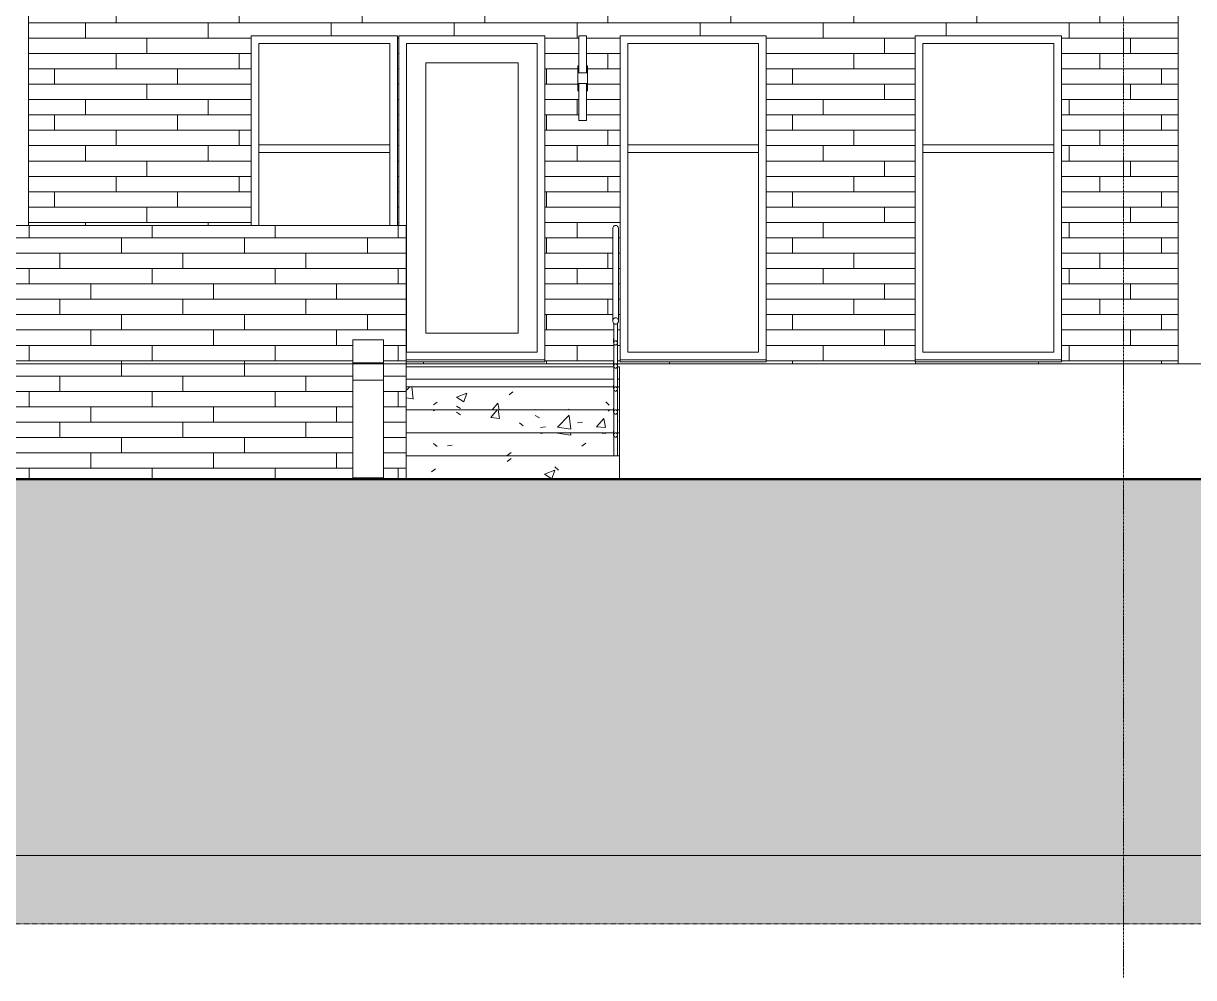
# Model space of a CAD drawing. Header units: inches. Extents: x 1747 to 7619, y -160 to 618.
# Drawn here: x 2214 to 2518.5, y -159.8 to 88.6 of the extents above; entities that cross this region are included whole.
import ezdxf

# ---------------------------------------------------------------- set-up
doc = ezdxf.new("R2010")
doc.units = ezdxf.units.IN
doc.header["$MEASUREMENT"] = 0
doc.linetypes.add('Aligning Line 1_8_', pattern=[0.25, 0.125, -0.125])
doc.linetypes.add('Grid Line 1_2_', pattern=[0.875, 0.5, -0.125, 0.125, -0.125])
for name, color, linetype, lineweight in [('0-1', 7, 'Continuous', 5), ('A-FLOR', 192, 'Continuous', 13), ('A-FLOR-HRAL', 11, 'Continuous', 9), ('A-FLOR-LEVL-1', 51, 'Grid Line 1_2_', 9), ('A-GENM', 5, 'Continuous', 9), ('A-GLAZ', 151, 'Continuous', 13), ('A-WALL', 113, 'Continuous', 13), ('A-WALL-PATT-1', 111, 'Continuous', 9), ('C-TOPO', 7, 'Continuous', 9), ('C-TOPO-1', 250, 'Continuous', 50), ('E-LITE-EQPM', 33, 'Continuous', 9), ('G-ANNO-SYMB', 111, 'Aligning Line 1_8_', 9), ('G-ANNO-SYMB-2', 147, 'Aligning Line 1_8_', 9), ('S-GRID-1', 1, 'Grid Line 1_2_', 9), ('S-STRS', 31, 'Continuous', 9)]:
    doc.layers.add(name, color=color, linetype=linetype, lineweight=lineweight)

# ---------------------------------------------------------------- blocks, each defined once
blk = doc.blocks.new('CTR - 2nd Phase_rvt-1-BUILDING ELEVATION - EAST')
at = {"layer": 'A-FLOR-LEVL-1'}
for p, q in [((1814.21, 0), (4168.71, 0)), ((1814.21, -30), (4168.71, -30)), ((1814.21, -128), (4168.71, -128))]:
    blk.add_line(p, q, dxfattribs=at)
blk = doc.blocks.new('CTR  - Topography_rvt-1-BUILDING ELEVATION - EAST')
at = {"layer": 'C-TOPO'}
h = blk.add_hatch(dxfattribs=at)
h.set_pattern_fill('FP_15', color=256, style=0, pattern_type=2)
h.set_pattern_definition([(0, (2870.5, 0), (24, 24), [24, -24]), (0, (2870.5, 9), (24, 24), [24, -24]), (0, (2870.5, 18), (24, 24), [24, -24]), (90, (2873.5, 21), (-24, 24), [24, -24]), (90, (2882.5, 21), (-24, 24), [24, -24]), (90, (2891.5, 21), (-24, 24), [24, -24])])
h.paths.add_polyline_path([(3370.11, -145.87), (4004.23, -145.87), (4004.23, -30), (1910.93, -30), (1910.93, -145.87), (3365.32, -145.87)], flags=0)
at = {"layer": 'A-FLOR-LEVL-1'}
for p, q in [((1814.21, 0), (4168.71, 0)), ((1814.21, -128), (4168.71, -128))]:
    blk.add_line(p, q, dxfattribs=at)
at = {"layer": 'C-TOPO'}
for p, q in [((2367.62, 0), (2345.47, 0)), ((2373.8, 0), (2368.62, 0)), ((2484.44, 0), (2373.8, 0)), ((2484.44, 0), (2574.52, 0)), ((2233.82, -30), (2175.68, -30)), ((2233.82, -30), (2461.6, -30)), ((2461.6, -30), (2523.01, -30))]:
    blk.add_line(p, q, dxfattribs=at)
at = {"layer": 'C-TOPO-1'}
for p, q in [((2175.68, -30), (2233.82, -30)), ((2233.82, -30), (2461.6, -30)), ((2461.6, -30), (2523.01, -30))]:
    blk.add_line(p, q, dxfattribs=at)
at = {"layer": 'G-ANNO-SYMB-2'}
blk.add_line((1910.93, 0), (4072.04, 0), dxfattribs=at)
blk = doc.blocks.new('CTR - 1st Phase - Common Walls_rvt-1-BUILDING ELEVATION - EAST')
at = {"layer": 'A-FLOR-LEVL-1'}
for p, q in [((1814.21, 0), (4168.71, 0)), ((1814.21, -30), (4168.71, -30)), ((1814.21, -128), (4168.71, -128))]:
    blk.add_line(p, q, dxfattribs=at)
at = {"layer": 'G-ANNO-SYMB-2'}
blk.add_line((1910.93, 0), (4072.04, 0), dxfattribs=at)
blk = doc.blocks.new('_THE_ WINDOW _ DOOR - Window - 1st Floor-V4-BUILDING ELEVATION - EAST')
at = {"layer": 'A-GLAZ'}
for p, q in [((3060.14, 85.37), (3022.11, 85.37)), ((3022.11, 85.37), (3022.11, 1)), ((3060.14, 1), (3060.14, 85.37)), ((3024.11, 3), (3024.11, 83.37)), ((3024.11, 83.37), (3058.14, 83.37)), ((3058.14, 83.37), (3058.14, 3)), ((3024.11, 57), (3024.11, 55)), ((3058.14, 57), (3024.11, 57)), ((3024.11, 55), (3058.14, 55)), ((3058.14, 55), (3058.14, 57)), ((3022.11, 1), (3060.14, 1)), ((3022.11, 1), (3022.11, 0.5)), ((3022.11, 0.5), (3060.14, 0.5)), ((3058.14, 3), (3024.11, 3)), ((3060.14, 0.5), (3060.14, 1))]:
    blk.add_line(p, q, dxfattribs=at)
blk = doc.blocks.new('_THE_ WINDOW _ DOOR - Door - 1st Floor-2113397-BUILDING ELEVATION - EAST')
at = {"layer": 'A-GLAZ'}
for p, q in [((2311.71, 85.37), (2311.71, 36)), ((2349.74, 85.37), (2311.71, 85.37)), ((2349.74, 1), (2349.74, 85.37)), ((2313.71, 83.37), (2347.74, 83.37)), ((2313.71, 3), (2313.71, 83.37)), ((2347.74, 83.37), (2347.74, 3)), ((2318.71, 78.37), (2342.74, 78.37)), ((2318.71, 8), (2318.71, 78.37)), ((2342.74, 78.37), (2342.74, 8)), ((2342.74, 8), (2318.71, 8)), ((2313.65, 1), (2349.74, 1)), ((2313.65, 0.5), (2349.74, 0.5)), ((2347.74, 3), (2313.71, 3)), ((2349.74, 0.5), (2349.74, 1))]:
    blk.add_line(p, q, dxfattribs=at)
blk = doc.blocks.new('_THE_ WINDOW _ DOOR - Window - 1st Floor-V5-BUILDING ELEVATION - EAST')
at = {"layer": 'A-GLAZ'}
for p, q in [((2311.34, 85.37), (2273.31, 85.37)), ((2273.31, 85.37), (2273.31, 36)), ((2311.34, 36), (2311.34, 85.37)), ((2275.31, 36), (2275.31, 83.37)), ((2275.31, 83.37), (2309.34, 83.37)), ((2309.34, 83.37), (2309.34, 36)), ((2275.31, 57), (2275.31, 55)), ((2309.34, 57), (2275.31, 57)), ((2275.31, 55), (2309.34, 55)), ((2309.34, 55), (2309.34, 57))]:
    blk.add_line(p, q, dxfattribs=at)
blk = doc.blocks.new('077123 - Manufactured Gutters and Downspouts - 077123 - Manufactured Gutters and Downspouts-2024313-BUILDING ELEVATION - EAST')
at = {"layer": 'A-GENM'}
for p, q in [((2234.51, 413.51), (2256.02, 413.51)), ((2234.51, 413.51), (2234.51, 395.11)), ((2256.02, 413.51), (2256.02, 395.11)), ((2234.51, 395.11), (2237.86, 384.1)), ((2256.02, 395.11), (2234.51, 395.11)), ((2256.02, 395.11), (2252.67, 384.1)), ((2252.67, 384.1), (2237.86, 384.1)), ((2241.27, 384.1), (2241.27, 371.1)), ((2249.27, 365.5), (2249.27, 384.1)), ((2241.27, 371.1), (2207.34, 358.75)), ((2215.34, 353.15), (2249.27, 365.5)), ((2207.34, 358.75), (2207.34, 353.15)), ((2207.34, 102.78), (2207.34, 353.15)), ((2215.34, 353.15), (2207.34, 353.15)), ((2207.34, 353.15), (2215.34, 353.15)), ((2215.34, 353.15), (2215.34, 102.78)), ((2207.34, 91.91), (2207.34, 102.78)), ((2215.34, 102.78), (2207.34, 102.78)), ((2215.34, 102.78), (2215.34, 91.91)), ((2207.34, 71.78), (2207.34, 91.91)), ((2215.34, 91.91), (2207.34, 91.91)), ((2215.34, 91.91), (2215.34, 36)), ((2207.34, 36), (2207.34, 69.88))]:
    blk.add_line(p, q, dxfattribs=at)
blk = doc.blocks.new('077123 - Manufactured Gutters and Downspouts - 077123 - Manufactured Gutters and Downspouts-V11-BUILDING ELEVATION - EAST')
at = {"layer": 'A-GENM'}
blk.add_line((2514.54, 0), (2514.54, 91.91), dxfattribs=at)
blk = doc.blocks.new('Pathway_Cooper_McGraw-Edison _BSC-BRC_Round - Pathway_Cooper_McGraw-Edison _BSC-BRC_Round-2028611-BUILDING ELEVATION - EAST')
at = {"layer": 'E-LITE-EQPM'}
for p, q in [((2605.12, 6.28), (2605.12, 0.28)), ((2605.12, 6.28), (2613.12, 6.28)), ((2613.12, 0.28), (2613.12, 6.28)), ((2613.12, 0.28), (2605.12, 0.28)), ((2605.12, 0.28), (2605.12, -4.22)), ((2605.12, 0.28), (2613.12, 0.28)), ((2613.12, -4.22), (2613.12, 0.28)), ((2613.12, -4.22), (2605.12, -4.22)), ((2605.12, -4.22), (2605.12, -29.72)), ((2605.12, -4.22), (2613.12, -4.22)), ((2613.12, -29.72), (2613.12, -4.22)), ((2613.12, -29.72), (2605.12, -29.72))]:
    blk.add_line(p, q, dxfattribs=at)
blk = doc.blocks.new('VISA-OW2400-02-SASS - OW2400-L30K-MVOLT-V17-BUILDING ELEVATION - EAST')
at = {"layer": 'E-LITE-EQPM'}
for p, q in [((3689.47, 85.38), (3691.47, 85.38)), ((3689.47, 85.38), (3689.47, 75.75)), ((3691.47, 75.75), (3691.47, 85.38)), ((3689.22, 77.63), (3689.47, 77.63)), ((3689.22, 75.75), (3689.22, 77.63)), ((3691.47, 77.63), (3691.72, 77.63)), ((3691.72, 77.63), (3691.72, 75.75)), ((3689.22, 75.75), (3691.72, 75.75)), ((3689.22, 75.75), (3689.22, 73)), ((3691.72, 73), (3691.72, 75.75)), ((3691.72, 73), (3689.22, 73)), ((3689.22, 71.13), (3689.22, 73)), ((3689.22, 71.13), (3689.47, 71.13)), ((3689.47, 73), (3689.47, 63.38)), ((3691.47, 63.38), (3691.47, 73)), ((3691.72, 71.13), (3691.47, 71.13)), ((3691.72, 73), (3691.72, 71.13)), ((3691.47, 63.38), (3689.47, 63.38))]:
    blk.add_line(p, q, dxfattribs=at)
blk = doc.blocks.new('Railing - 1_-1411116-BUILDING ELEVATION - EAST')
at = {"layer": 'A-FLOR-HRAL'}
for p, q in [((3617.62, -24), (3617.62, 10.57)), ((3618.62, 10.57), (3618.62, -24))]:
    blk.add_line(p, q, dxfattribs=at)
at = {"layer": 'A-FLOR-HRAL', "flags": 128}
for points in [[(3617.63, 10.52), (3617.67, 10.46), (3617.81, 10.38), (3618.01, 10.33), (3618.08, 10.32)], [(3618.17, 10.32), (3618.23, 10.33), (3618.44, 10.38), (3618.57, 10.46), (3618.61, 10.52)]]:
    blk.add_lwpolyline(points, dxfattribs=at)
blk = doc.blocks.new('Railing - Railing-2057852-BUILDING ELEVATION - EAST')
at = {"layer": 'A-FLOR-HRAL'}
for p, q in [((2367.62, 6.47), (2367.62, 5.44)), ((2368.62, 5.44), (2368.62, 6.47)), ((2367.62, 0.47), (2367.62, -0.56)), ((2368.62, -0.56), (2368.62, 0.47)), ((2367.62, -5.53), (2367.62, -6.56)), ((2368.62, -6.56), (2368.62, -5.53)), ((2367.62, -11.52), (2367.62, -12.56)), ((2368.62, -12.56), (2368.62, -11.52)), ((2367.62, -17.52), (2367.62, -18.56)), ((2368.62, -18.56), (2368.62, -17.52))]:
    blk.add_line(p, q, dxfattribs=at)
at = {"layer": 'A-FLOR-HRAL', "flags": 128}
for points in [[(2368.62, 5.44), (2368.61, 5.59), (2368.56, 5.72), (2368.48, 5.84), (2368.37, 5.93), (2368.25, 5.98), (2368.12, 6), (2367.99, 5.98), (2367.87, 5.93), (2367.77, 5.84), (2367.69, 5.72), (2367.64, 5.59), (2367.62, 5.44)], [(2367.62, 5.44), (2367.64, 5.3), (2367.69, 5.16), (2367.77, 5.05), (2367.87, 4.96), (2367.99, 4.9), (2368.12, 4.88), (2368.25, 4.9), (2368.37, 4.96), (2368.48, 5.05), (2368.56, 5.16), (2368.61, 5.3), (2368.62, 5.44)], [(2368.62, -0.56), (2368.61, -0.41), (2368.56, -0.28), (2368.48, -0.16), (2368.37, -0.07), (2368.25, -0.02), (2368.12, 0), (2367.99, -0.02), (2367.87, -0.07), (2367.77, -0.16), (2367.69, -0.28), (2367.64, -0.41), (2367.62, -0.56)], [(2367.62, -0.56), (2367.64, -0.7), (2367.69, -0.84), (2367.77, -0.95), (2367.87, -1.04), (2367.99, -1.1), (2368.12, -1.12), (2368.25, -1.1), (2368.37, -1.04), (2368.48, -0.95), (2368.56, -0.84), (2368.61, -0.7), (2368.62, -0.56)], [(2368.62, -6.56), (2368.61, -6.41), (2368.56, -6.28), (2368.48, -6.16), (2368.37, -6.07), (2368.25, -6.02), (2368.12, -6), (2367.99, -6.02), (2367.87, -6.07), (2367.77, -6.16), (2367.69, -6.28), (2367.64, -6.41), (2367.62, -6.56)], [(2367.62, -6.56), (2367.64, -6.7), (2367.69, -6.84), (2367.77, -6.95), (2367.87, -7.04), (2367.99, -7.1), (2368.12, -7.12), (2368.25, -7.1), (2368.37, -7.04), (2368.48, -6.95), (2368.56, -6.84), (2368.61, -6.7), (2368.62, -6.56)], [(2368.62, -12.56), (2368.61, -12.41), (2368.56, -12.28), (2368.48, -12.16), (2368.37, -12.07), (2368.25, -12.02), (2368.12, -12), (2367.99, -12.02), (2367.87, -12.07), (2367.77, -12.16), (2367.69, -12.28), (2367.64, -12.41), (2367.62, -12.56)], [(2367.62, -12.56), (2367.64, -12.7), (2367.69, -12.84), (2367.77, -12.95), (2367.87, -13.04), (2367.99, -13.1), (2368.12, -13.12), (2368.25, -13.1), (2368.37, -13.04), (2368.48, -12.95), (2368.56, -12.84), (2368.61, -12.7), (2368.62, -12.56)], [(2368.62, -18.56), (2368.61, -18.41), (2368.56, -18.28), (2368.48, -18.16), (2368.37, -18.07), (2368.25, -18.02), (2368.12, -18), (2367.99, -18.02), (2367.87, -18.07), (2367.77, -18.16), (2367.69, -18.28), (2367.64, -18.41), (2367.62, -18.56)], [(2367.62, -18.56), (2367.64, -18.7), (2367.69, -18.84), (2367.77, -18.95), (2367.87, -19.04), (2367.99, -19.1), (2368.12, -19.12), (2368.25, -19.1), (2368.37, -19.04), (2368.48, -18.95), (2368.56, -18.84), (2368.61, -18.7), (2368.62, -18.56)]]:
    blk.add_lwpolyline(points, dxfattribs=at)
at = {"extrusion": (0, 0, -1), "zscale": -1}
blk.add_blockref('Railing - 1_-1411116-BUILDING ELEVATION - EAST', (-5986.25, 0), dxfattribs=at)
blk = doc.blocks.new('Top Rail Type - Top Rail_Internal_-2057862-BUILDING ELEVATION - EAST')
at = {"layer": 'A-FLOR-HRAL'}
for p, q in [((2367.37, 35.16), (2367.37, 11.16)), ((2368.87, 11.16), (2368.87, 35.16))]:
    blk.add_line(p, q, dxfattribs=at)
at = {"layer": 'A-FLOR-HRAL', "flags": 128}
for points in [[(2367.37, 35.16), (2367.4, 35.38), (2367.47, 35.58), (2367.59, 35.75), (2367.75, 35.89), (2367.93, 35.97), (2368.12, 36), (2368.32, 35.97), (2368.5, 35.89), (2368.65, 35.75), (2368.77, 35.58), (2368.85, 35.38), (2368.87, 35.16)], [(2368.87, 11.16), (2368.85, 11.38), (2368.77, 11.58), (2368.65, 11.75), (2368.5, 11.89), (2368.32, 11.97), (2368.12, 12), (2367.93, 11.97), (2367.75, 11.89), (2367.59, 11.75), (2367.47, 11.58), (2367.4, 11.38), (2367.37, 11.16)], [(2367.37, 11.16), (2367.4, 10.94), (2367.47, 10.74), (2367.59, 10.57), (2367.75, 10.44), (2367.93, 10.35), (2368.12, 10.32), (2368.32, 10.35), (2368.5, 10.44), (2368.65, 10.57), (2368.77, 10.74), (2368.85, 10.94), (2368.87, 11.16)]]:
    blk.add_lwpolyline(points, dxfattribs=at)

msp = doc.modelspace()

# ---------------------------------------------------------------- hatches: boundary and pattern name
at = {"layer": 'A-WALL-PATT-1'}
h = msp.add_hatch(dxfattribs=at)
h.set_pattern_fill('FP_22', color=256, style=0, pattern_type=2)
h.set_pattern_definition([(0, (2102.136, 0.8), (0, 4), []), (90, (2102.136, 0.8), (-8, 8), [4, -28]), (90, (2118.136, 4.8), (-8, 8), [4, -28])])
h.paths.add_polyline_path([(2366.7911, 0), (2367.6237, 0), (2367.5934, 10.5685), (2367.4742, 10.7422), (2367.3993, 10.9444), (2367.3737, 11.3785), (2367.3993, 35.3785), (2367.4742, 35.5807), (2367.6907, 35.8379), (2367.8737, 35.9455), (2368.0125, 35.9836), (2368.235, 35.9836), (2368.4355, 35.917), (2368.5742, 35.8229), (2368.6541, 35.7544), (2368.7733, 35.5807), (2368.8482, 35.3785), (2368.8737, 35.1615), (2368.8482, 10.9444), (2368.7733, 10.7422), (2368.6237, 10.4645), (2368.6237, 0), (2514.5362, 0.0268), (2514.5362, 109.75), (2215.3362, 109.75), (2215.3362, 36), (2273.3112, 36), (2273.3112, 85.375), (2311.3362, 85.375), (2311.3362, 36), (2311.7112, 36), (2311.7112, 85.375), (2349.7362, 85.375), (2349.7362, 0.5), (2313.6487, 0.4953), (2313.6487, 0), (2349.9075, 0)], flags=0)
h.paths.add_polyline_path([(2407.3362, 0.5), (2369.3112, 0.5), (2369.3112, 85.375), (2407.3362, 85.375), (2407.3362, 1)], flags=0)
h.paths.add_polyline_path([(2484.1362, 0.5), (2446.1112, 0.5), (2446.1112, 85.375), (2484.1362, 85.375), (2484.1362, 1)], flags=0)
h.paths.add_polyline_path([(2113.5367, 36), (2138.9112, 36), (2138.9112, 51.2215), (2137.35, 50.7957), (2138.9112, 51.9445), (2138.9112, 85.375), (2176.9362, 85.375), (2176.9362, 74.8854), (2207.3362, 71.7781), (2207.3362, 109.75), (2106.4487, 109.75), (2106.4487, 36)], flags=0)
h.paths.add_polyline_path([(2177.9237, 36), (2207.3362, 36), (2207.3362, 69.8828), (2190.5609, 65.3077), (2176.9362, 72.3793), (2176.9362, 72.3169), (2190.3067, 65.2384), (2176.9362, 61.5919), (2176.9362, 53.6146), (2177.9237, 49.5), (2177.9237, 43.3683)], flags=0)
h.paths.add_polyline_path([(2358.5237, 63.375), (2358.5237, 71.125), (2358.2737, 71.125), (2358.2737, 77.625), (2358.5237, 77.625), (2358.5237, 85.375), (2360.5237, 85.375), (2360.5237, 77.625), (2360.7737, 77.625), (2360.7737, 71.125), (2360.5237, 71.125), (2360.5237, 63.375)], flags=0)
h = msp.add_hatch(dxfattribs=at)
h.set_pattern_fill('FP_17', color=256, style=0, pattern_type=2)
h.set_pattern_definition([(0, (2311.524, 0.8), (0, 4), []), (90, (2311.524, 0.8), (-8, 8), [4, -28]), (90, (2327.524, 4.8), (-8, 8), [4, -28])])
h.paths.add_polyline_path([(2100.8058, -30), (2313.6487, -30), (2313.6487, 36), (2059.7987, 36), (2059.7987, -30), (2065.1485, -30)], flags=0)
h.paths.add_polyline_path([(2299.7209, -29.7193), (2299.7209, 6.2807), (2307.7209, 6.2807), (2307.7209, -29.7193), (2299.8572, -29.7193)], flags=0)
at = {"layer": 'S-STRS'}
h = msp.add_hatch(dxfattribs=at)
h.set_pattern_fill('FP_21', color=256, style=0, pattern_type=2)
h.set_pattern_definition([(49.781, (2870.5, 25.705), (27.5428, -2.3909), [2.867, -31.537]), (355.038, (2870.5, 25.705), (-5.3279, 28.6613), [2.304, -25.343]), (100.531, (2872.794, 25.506), (22.215, 26.2697), [2.429, -26.723]), (45.962, (2870.5, 33.326), (40.9817, -6.3068), [4.303, -47.329]), (96.687, (2873.914, 32.8), (35.891, 37.1178), [3.643, -40.078]), (351.251, (2870.5, 33.326), (35.8914, 37.1176), [3.455, -38.009]), (20.852, (2874.34, 31.42), (22.92095, -15.341), [2.877, -31.649]), (326.206, (2874.34, 31.42), (9.343, 27.6307), [2.298, -25.283]), (71.317, (2876.25, 30.142), (32.2648, 12.2891), [2.431, -26.737]), (37.286, (2870.499, 25.705), (0.4673, 12.68453), [1.264, -23.702, 1.264, -24.391, -25.367]), (37.286, (2870.499, 25.705), (0.4673, 12.68453), [-50.62, 1.264, -24.104]), (7.443, (2870.499, 25.705), (10.10137, 15.02815), [1.267, -13.4, 1.267, -23.191, -9.695]), (7.443, (2870.499, 25.705), (10.10137, 15.02815), [-39.124, 1.267, -8.428]), (327.701, (2861.936, 25.705), (20.49866, -0.85914), [1.264, -8.314, 1.264, -28.621, -39.656]), (327.701, (2861.936, 25.705), (20.49866, -0.85914), [-39.464, 1.264, -38.391]), (317.721, (2858.096, 25.705), (22.3945, 3.81454), [1.263, -11.173, 1.263, -18.558, -28.125]), (317.721, (2858.096, 25.705), (22.3945, 3.81454), [-32.257, 1.263, -26.862])])
h.paths.add_polyline_path([(2313.6487, -12), (2367.6237, -12), (2367.6237, -6), (2313.6487, -6), (2313.6487, -9.1979)], flags=0)
h.paths.add_polyline_path([(2368.6237, -12), (2369.1237, -12), (2369.1237, -6), (2368.6237, -6), (2368.6237, -9.1979)], flags=0)
h = msp.add_hatch(dxfattribs=at)
h.set_pattern_fill('FP_20', color=256, style=0, pattern_type=2)
h.set_pattern_definition([(49.781, (2870.5, 24.136), (27.5428, -2.3909), [2.867, -31.537]), (355.038, (2870.5, 24.136), (-5.3279, 28.6613), [2.304, -25.343]), (100.531, (2872.794, 23.937), (22.215, 26.2697), [2.429, -26.723]), (45.962, (2870.5, 31.757), (40.9817, -6.3068), [4.303, -47.329]), (96.687, (2873.914, 31.23), (35.891, 37.1178), [3.643, -40.078]), (351.251, (2870.5, 31.757), (35.8914, 37.1176), [3.455, -38.009]), (20.852, (2874.34, 29.85), (22.92095, -15.341), [2.877, -31.649]), (326.206, (2874.34, 29.85), (9.343, 27.6307), [2.298, -25.283]), (71.317, (2876.25, 28.573), (32.2648, 12.2891), [2.431, -26.737]), (37.286, (2870.499, 24.136), (0.4673, 12.68453), [1.264, -23.702, 1.264, -24.391, -25.367]), (37.286, (2870.499, 24.136), (0.4673, 12.68453), [-50.62, 1.264, -24.104]), (7.443, (2870.499, 24.136), (10.10137, 15.02815), [1.267, -13.4, 1.267, -23.191, -9.695]), (7.443, (2870.499, 24.136), (10.10137, 15.02815), [-39.124, 1.267, -8.428]), (327.701, (2861.936, 24.136), (20.49866, -0.85914), [1.264, -8.314, 1.264, -28.621, -39.656]), (327.701, (2861.936, 24.136), (20.49866, -0.85914), [-39.464, 1.264, -38.391]), (317.721, (2858.096, 24.136), (22.3945, 3.81454), [1.263, -11.173, 1.263, -18.558, -28.125]), (317.721, (2858.096, 24.136), (22.3945, 3.81454), [-32.257, 1.263, -26.862])])
h.paths.add_polyline_path([(2349.9075, -18), (2367.6237, -18), (2367.6237, -12), (2313.6487, -12), (2313.6487, -18), (2316.1402, -18)], flags=0)
h.paths.add_polyline_path([(2368.6237, -18), (2369.1237, -18), (2369.1237, -12), (2368.6237, -12), (2368.6237, -14.4545)], flags=0)
h = msp.add_hatch(dxfattribs=at)
h.set_pattern_fill('FP_19', color=256, style=0, pattern_type=2)
h.set_pattern_definition([(49.781, (2870.5, 22.567), (27.5428, -2.3909), [2.867, -31.537]), (355.038, (2870.5, 22.567), (-5.3279, 28.6613), [2.304, -25.343]), (100.531, (2872.794, 22.367), (22.215, 26.2697), [2.429, -26.723]), (45.962, (2870.5, 30.187), (40.9817, -6.3068), [4.303, -47.329]), (96.687, (2873.914, 29.662), (35.891, 37.1178), [3.643, -40.078]), (351.251, (2870.5, 30.187), (35.8914, 37.1176), [3.455, -38.009]), (20.852, (2874.34, 28.282), (22.92095, -15.341), [2.877, -31.649]), (326.206, (2874.34, 28.282), (9.343, 27.6307), [2.298, -25.283]), (71.317, (2876.25, 27.004), (32.2648, 12.2891), [2.431, -26.737]), (37.286, (2870.499, 22.567), (0.4673, 12.68453), [1.264, -23.702, 1.264, -24.391, -25.367]), (37.286, (2870.499, 22.567), (0.4673, 12.68453), [-50.62, 1.264, -24.104]), (7.443, (2870.499, 22.567), (10.10137, 15.02815), [1.267, -13.4, 1.267, -23.191, -9.695]), (7.443, (2870.499, 22.567), (10.10137, 15.02815), [-39.124, 1.267, -8.428]), (327.701, (2861.936, 22.567), (20.49866, -0.85914), [1.264, -8.314, 1.264, -28.621, -39.656]), (327.701, (2861.936, 22.567), (20.49866, -0.85914), [-39.464, 1.264, -38.391]), (317.721, (2858.096, 22.567), (22.3945, 3.81454), [1.263, -11.173, 1.263, -18.558, -28.125]), (317.721, (2858.096, 22.567), (22.3945, 3.81454), [-32.257, 1.263, -26.862])])
h.paths.add_polyline_path([(2368.6237, -24), (2369.1237, -24), (2369.1237, -18), (2368.6237, -18), (2368.6237, -19.7112)], flags=0)
h.paths.add_polyline_path([(2316.1402, -24), (2367.6237, -24), (2367.6237, -18), (2313.6487, -18), (2313.6487, -24)], flags=0)
h = msp.add_hatch(dxfattribs=at)
h.set_pattern_fill('FP_18', color=256, style=0, pattern_type=2)
h.set_pattern_definition([(49.781, (2870.5, 20.997), (27.5428, -2.3909), [2.867, -31.537]), (355.038, (2870.5, 20.997), (-5.3279, 28.6613), [2.304, -25.343]), (100.531, (2872.794, 20.798), (22.215, 26.2697), [2.429, -26.723]), (45.962, (2870.5, 28.618), (40.9817, -6.3068), [4.303, -47.329]), (96.687, (2873.914, 28.093), (35.891, 37.1178), [3.643, -40.078]), (351.251, (2870.5, 28.62), (35.8914, 37.1176), [3.455, -38.009]), (20.852, (2874.34, 26.713), (22.92095, -15.341), [2.877, -31.649]), (326.206, (2874.34, 26.713), (9.343, 27.6307), [2.298, -25.283]), (71.317, (2876.25, 25.435), (32.2648, 12.2891), [2.431, -26.737]), (37.286, (2870.499, 20.997), (0.4673, 12.68453), [1.264, -23.702, 1.264, -24.391, -25.367]), (37.286, (2870.499, 20.997), (0.4673, 12.68453), [-50.62, 1.264, -24.104]), (7.443, (2870.499, 20.997), (10.10137, 15.02815), [1.267, -13.4, 1.267, -23.191, -9.695]), (7.443, (2870.499, 20.997), (10.10137, 15.02815), [-39.124, 1.267, -8.428]), (327.701, (2861.936, 20.997), (20.49866, -0.85914), [1.264, -8.314, 1.264, -28.621, -39.656]), (327.701, (2861.936, 20.997), (20.49866, -0.85914), [-39.464, 1.264, -38.391]), (317.721, (2858.096, 20.997), (22.3945, 3.81454), [1.263, -11.173, 1.263, -18.558, -28.125]), (317.721, (2858.096, 20.997), (22.3945, 3.81454), [-32.257, 1.263, -26.862])])
h.paths.add_polyline_path([(2313.6487, -30), (2369.1237, -30), (2369.1237, -24), (2313.6487, -24), (2313.6487, -28.3034)], flags=0)

# ---------------------------------------------------------------- linework, layer by layer
at = {"layer": 'A-FLOR'}
for p, q in [((2313.6487, -0.75), (2367.6237, -0.75)), ((2368.6237, -0.75), (2369.1237, -0.75)), ((2369.1237, -0.75), (2369.1237, -6)), ((2367.6237, -4), (2313.6487, -4)), ((2369.1237, -4), (2368.6237, -4))]:
    msp.add_line(p, q, dxfattribs=at)
at = {"layer": 'A-FLOR-LEVL-1'}
for p, q in [((1814.9564, 0), (4167.9645, 0)), ((1814.9564, -30), (4167.9645, -30)), ((1814.9564, -128), (4167.9645, -128))]:
    msp.add_line(p, q, dxfattribs=at)
at = {"layer": 'A-WALL'}
for p, q in [((2313.6487, 36), (2059.7987, 36)), ((2313.6487, -30), (2313.6487, 36)), ((2349.7362, 0.5), (2313.6487, 0.5)), ((2313.6487, 0), (2345.6429, 0)), ((2349.7362, 1), (2349.7362, 0.5)), ((2369.3112, 0.5), (2369.3112, 1)), ((2407.3362, 0.5), (2369.3112, 0.5)), ((2407.3362, 1), (2407.3362, 0.5)), ((2446.1112, 0.5), (2446.1112, 1)), ((2484.1362, 0.5), (2446.1112, 0.5)), ((2484.1362, 1), (2484.1362, 0.5))]:
    msp.add_line(p, q, dxfattribs=at)
at = {"layer": 'G-ANNO-SYMB'}
for p, q in [((1910.9332, 0), (4072.0372, 0)), ((1910.9332, -145.8387), (4072.0372, -145.8387))]:
    msp.add_line(p, q, dxfattribs=at)
at = {"layer": 'S-GRID-1'}
msp.add_line((2500.3237, -159.8356), (2500.3237, 470.5), dxfattribs=at)
at = {"layer": 'S-STRS'}
for p, q in [((2313.6487, -6), (2367.6237, -6)), ((2368.6237, -6), (2369.1237, -6)), ((2369.1237, -6), (2369.1237, -12)), ((2313.6487, -12), (2367.6237, -12)), ((2368.6237, -12), (2369.1237, -12)), ((2369.1237, -12), (2369.1237, -18)), ((2313.6487, -18), (2367.6237, -18)), ((2368.6237, -18), (2369.1237, -18)), ((2369.1237, -18), (2369.1237, -24)), ((2369.1237, -24), (2313.6487, -24)), ((2369.1237, -30), (2369.1237, -24))]:
    msp.add_line(p, q, dxfattribs=at)

# ---------------------------------------------------------------- block references
at = {"layer": '0-1'}
for name in ['CTR - 2nd Phase_rvt-1-BUILDING ELEVATION - EAST', 'CTR - 1st Phase - Common Walls_rvt-1-BUILDING ELEVATION - EAST', 'CTR  - Topography_rvt-1-BUILDING ELEVATION - EAST']:
    msp.add_blockref(name, (0, 0), dxfattribs=at)
at = {"layer": 'A-FLOR-HRAL'}
for name in ['Top Rail Type - Top Rail_Internal_-2057862-BUILDING ELEVATION - EAST', 'Railing - Railing-2057852-BUILDING ELEVATION - EAST']:
    msp.add_blockref(name, (0, 0), dxfattribs=at)
at = {"layer": 'A-GENM'}
for name in ['077123 - Manufactured Gutters and Downspouts - 077123 - Manufactured Gutters and Downspouts-2024313-BUILDING ELEVATION - EAST', '077123 - Manufactured Gutters and Downspouts - 077123 - Manufactured Gutters and Downspouts-V11-BUILDING ELEVATION - EAST']:
    msp.add_blockref(name, (0, 0), dxfattribs=at)
at = {"layer": 'A-GLAZ'}
for name, p in [('_THE_ WINDOW _ DOOR - Window - 1st Floor-V5-BUILDING ELEVATION - EAST', (0, 0)), ('_THE_ WINDOW _ DOOR - Door - 1st Floor-2113397-BUILDING ELEVATION - EAST', (0, 0)), ('_THE_ WINDOW _ DOOR - Window - 1st Floor-V4-BUILDING ELEVATION - EAST', (-652.8, 0)), ('_THE_ WINDOW _ DOOR - Window - 1st Floor-V4-BUILDING ELEVATION - EAST', (-576, 0))]:
    msp.add_blockref(name, p, dxfattribs=at)
at = {"layer": 'E-LITE-EQPM', "rotation": 180}
msp.add_blockref('VISA-OW2400-02-SASS - OW2400-L30K-MVOLT-V17-BUILDING ELEVATION - EAST', (6049.9961, 148.75), dxfattribs=at)
at = {"layer": 'E-LITE-EQPM'}
msp.add_blockref('Pathway_Cooper_McGraw-Edison _BSC-BRC_Round - Pathway_Cooper_McGraw-Edison _BSC-BRC_Round-2028611-BUILDING ELEVATION - EAST', (-305.4028, 0), dxfattribs=at)

doc.saveas('drawing.dxf')
